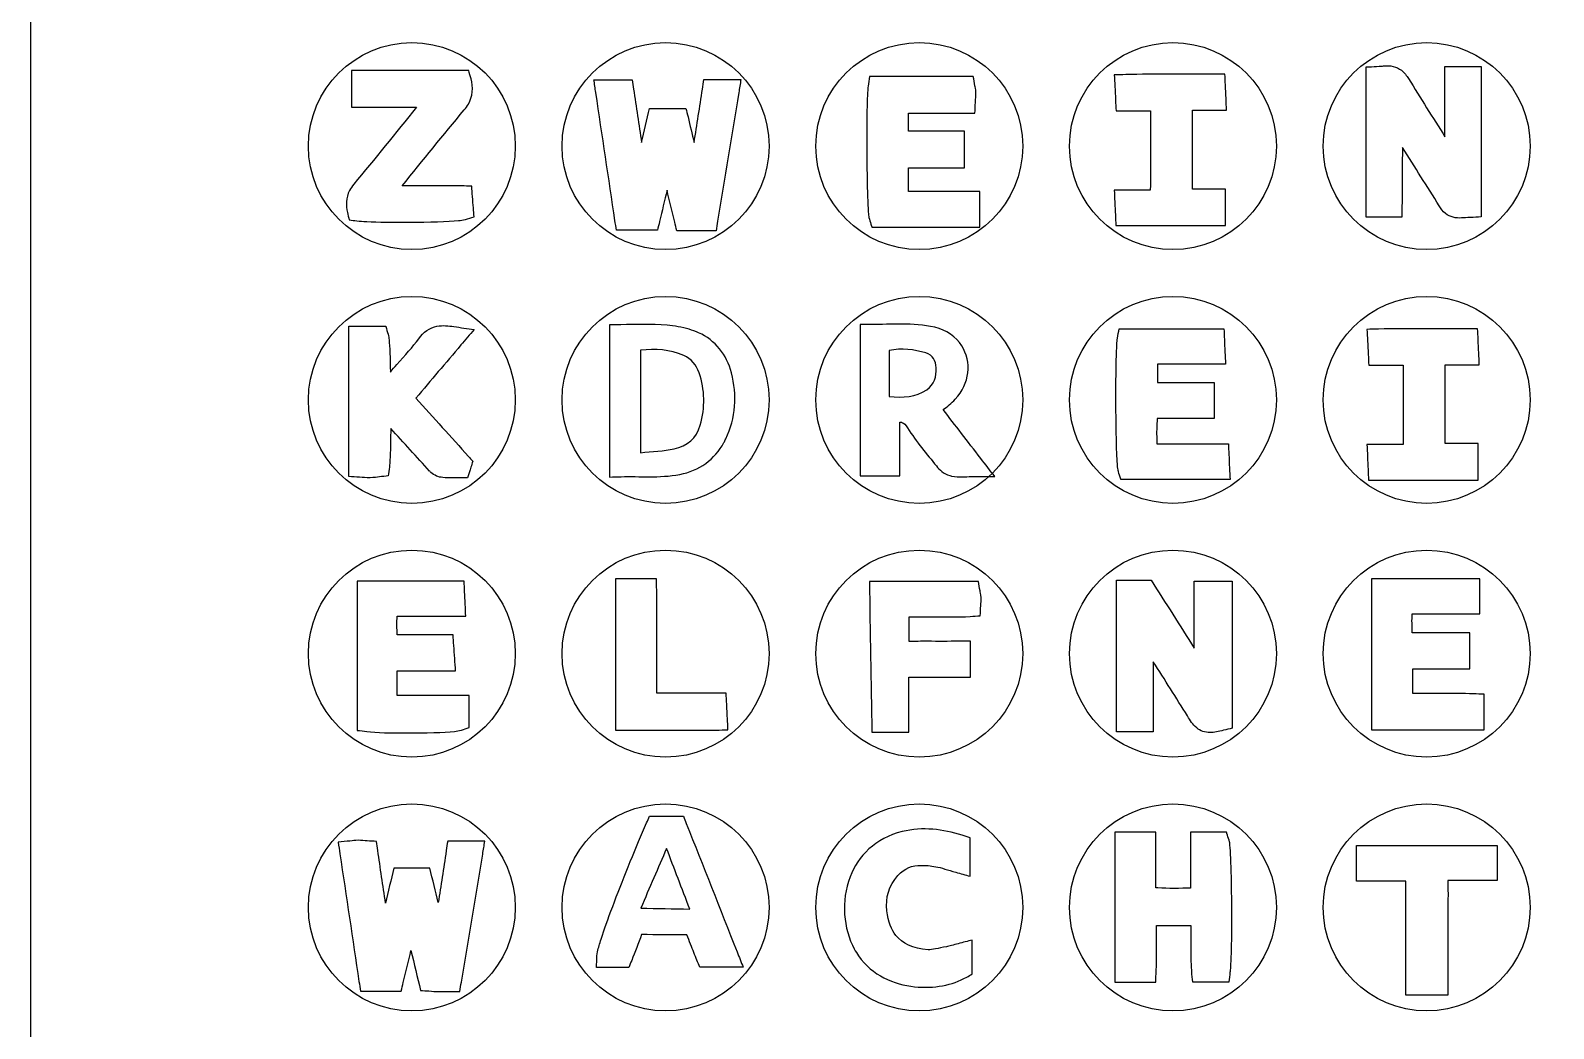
# Model space of a CAD drawing. Header units: centimetres. Extents: x 0 to 21.6, y 0 to 22.4.
# Drawn here: x 0 to 9.97, y 5.02 to 11.55 of the extents above; entities that cross this region are included whole.
import ezdxf

# ---------------------------------------------------------------- set-up
doc = ezdxf.new("R2010")
doc.units = ezdxf.units.CM
doc.header["$MEASUREMENT"] = 0

# ---------------------------------------------------------------- blocks, each defined once
blk = doc.blocks.new('*U11')
blk.add_circle((0.1214, 0.1917), 0.6769)
blk = doc.blocks.new('*U12')
at = {"color": 0, "linetype": 'ByBlock', "lineweight": -2, "transparency": 16777216}
for p in [(0, 8.3), (1.66, 8.3), (3.32, 8.3), (4.98, 8.3), (6.64, 8.3), (0, 6.64), (1.66, 6.64), (3.32, 6.64), (4.98, 6.64), (6.64, 6.64), (0, 4.98), (1.66, 4.98), (3.32, 4.98), (4.98, 4.98), (6.64, 4.98), (0, 3.32), (1.66, 3.32), (3.32, 3.32), (4.98, 3.32), (6.64, 3.32)]:
    blk.add_blockref('*U11', p, dxfattribs=at)

msp = doc.modelspace()

# ---------------------------------------------------------------- linework, layer by layer
msp.add_lwpolyline([(0, 0), (21.59, 0), (21.59, 21.59), (0, 21.59)], close=True)
for points, knots in [([(2.83815, 11.03211), (2.83815, 11.03211), (2.83815, 11.03211), (2.83815, 11.03211), (2.70157, 10.86826), (2.56721, 10.702), (2.43205, 10.5358), (2.56161, 10.53524), (2.68892, 10.53705), (2.82001, 10.53482), (2.84237, 10.53444), (2.86472, 10.53406), (2.88708, 10.53368), (2.88876, 10.51138), (2.89044, 10.48909), (2.89211, 10.46679), (2.89426, 10.43824), (2.89605, 10.41465), (2.89779, 10.39179), (2.89929, 10.37206), (2.90079, 10.35233), (2.90229, 10.33259), (2.88332, 10.32696), (2.86435, 10.32133), (2.84538, 10.3157), (2.82738, 10.31035), (2.81673, 10.30988), (2.80014, 10.30827), (2.73311, 10.30176), (2.60813, 10.29846), (2.47999, 10.29761), (2.37587, 10.29692), (2.27177, 10.29804), (2.20015, 10.3015), (2.17466, 10.30274), (2.15354, 10.30419), (2.13591, 10.30637), (2.11909, 10.30846), (2.10227, 10.31055), (2.08545, 10.31263), (2.08146, 10.3291), (2.07747, 10.34558), (2.07348, 10.36205), (2.06303, 10.40515), (2.06319, 10.45795), (2.08707, 10.50433), (2.09459, 10.51893), (2.10395, 10.53268), (2.11477, 10.54569), (2.25322, 10.71207), (2.38934, 10.88097), (2.52615, 11.04989), (2.38392, 11.04989), (2.24168, 11.04989), (2.09945, 11.04989), (2.09945, 11.12967), (2.09945, 11.20946), (2.09945, 11.28924), (2.35541, 11.28924), (2.61137, 11.28924), (2.86733, 11.28924), (2.87248, 11.27158), (2.87762, 11.25392), (2.88277, 11.23626), (2.89891, 11.18087), (2.89303, 11.1193), (2.86516, 11.0706), (2.85735, 11.05695), (2.84824, 11.04421), (2.83815, 11.03211)], [0, 0, 0, 0, 0.0000084, 0.0000084, 0.0000084, 0.9113794, 0.9113794, 0.9113794, 1.636606, 1.636606, 1.636606, 1.7617242, 1.7617242, 1.7617242, 2.5419197, 2.5419197, 2.5419197, 3.5419197, 3.5419197, 3.5419197, 4.4051936, 4.4051936, 4.4051936, 4.7532827, 4.7532827, 4.7532827, 4.858669, 4.858669, 4.858669, 5.2843301, 5.2843301, 5.2843301, 5.6301966, 5.6301966, 5.6301966, 5.7532827, 5.7532827, 5.7532827, 5.8999667, 5.8999667, 5.8999667, 6.2795381, 6.2795381, 6.2795381, 7.0400859, 7.0400859, 7.0400859, 7.2795381, 7.2795381, 7.2795381, 8.1410444, 8.1410444, 8.1410444, 9.1410444, 9.1410444, 9.1410444, 10.1410444, 10.1410444, 10.1410444, 11.1410444, 11.1410444, 11.1410444, 11.4784476, 11.4784476, 11.4784476, 12.2595957, 12.2595957, 12.2595957, 12.4784339, 12.4784339, 12.4784339, 12.4784339]), ([(7.60353, 10.51462), (7.67506, 10.51462), (7.74659, 10.51462), (7.81812, 10.51462), (7.81812, 10.4348), (7.81812, 10.35497), (7.81812, 10.27515), (7.57928, 10.27515), (7.34044, 10.27515), (7.10161, 10.27515), (7.10053, 10.29853), (7.09944, 10.32192), (7.09836, 10.3453), (7.09707, 10.37302), (7.096, 10.39702), (7.09447, 10.43036), (7.0933, 10.456), (7.09212, 10.48164), (7.09095, 10.50729), (7.16967, 10.50729), (7.2484, 10.50729), (7.32712, 10.50729), (7.3295, 10.68109), (7.32765, 10.85139), (7.3279, 11.02705), (7.25289, 11.02705), (7.17789, 11.02705), (7.10289, 11.02705), (7.10173, 11.05036), (7.10058, 11.07367), (7.09942, 11.09697), (7.09781, 11.12946), (7.09661, 11.15306), (7.09498, 11.18599), (7.09373, 11.21111), (7.09249, 11.23622), (7.09124, 11.26134), (7.11638, 11.26195), (7.14152, 11.26257), (7.16665, 11.26318), (7.36244, 11.26796), (7.55192, 11.26478), (7.74475, 11.26545), (7.76826, 11.26554), (7.79177, 11.26562), (7.81527, 11.2657), (7.81635, 11.24222), (7.81742, 11.21874), (7.8185, 11.19525), (7.81992, 11.16411), (7.82101, 11.14036), (7.82256, 11.10691), (7.82375, 11.08126), (7.82494, 11.0556), (7.82613, 11.02995), (7.75193, 11.02995), (7.67773, 11.02995), (7.60353, 11.02995), (7.60353, 10.85817), (7.60353, 10.6864), (7.60353, 10.51462)], [0, 0, 0, 0, 1, 1, 1, 2, 2, 2, 3, 3, 3, 3.8457401, 3.8457401, 3.8457401, 4.8457401, 4.8457401, 4.8457401, 5.6140646, 5.6140646, 5.6140646, 6.6140646, 6.6140646, 6.6140646, 7.3969065, 7.3969065, 7.3969065, 8.3969065, 8.3969065, 8.3969065, 9.1134449, 9.1134449, 9.1134449, 10.1134449, 10.1134449, 10.1134449, 10.8768508, 10.8768508, 10.8768508, 11.0065509, 11.0065509, 11.0065509, 12.0065509, 12.0065509, 12.0065509, 12.1278459, 12.1278459, 12.1278459, 12.8813829, 12.8813829, 12.8813829, 13.8813829, 13.8813829, 13.8813829, 14.6482108, 14.6482108, 14.6482108, 15.6482108, 15.6482108, 15.6482108, 16.6482108, 16.6482108, 16.6482108, 16.6482108]), ([(9.21758, 10.40413), (9.13857, 10.53199), (9.05771, 10.65907), (8.97658, 10.78632), (8.97507, 10.66038), (8.9766, 10.53254), (8.9736, 10.40168), (8.97305, 10.37773), (8.9725, 10.35377), (8.97196, 10.32981), (8.89422, 10.32981), (8.81649, 10.32981), (8.73876, 10.32981), (8.73876, 10.65756), (8.73876, 10.9853), (8.73876, 11.31305), (8.76184, 11.3144), (8.78492, 11.31576), (8.808, 11.31712), (8.83078, 11.31845), (8.84581, 11.31847), (8.85359, 11.31968)], [0, 0, 0, 0, 0.7352057, 0.7352057, 0.7352057, 1.3665657, 1.3665657, 1.3665657, 1.4836708, 1.4836708, 1.4836708, 2.4836708, 2.4836708, 2.4836708, 3.4836708, 3.4836708, 3.4836708, 4.676989, 4.676989, 4.676989, 5.676989, 5.676989, 5.676989, 5.676989]), ([(8.85359, 11.31968), (8.89418, 11.32598), (8.93983, 11.3149), (8.97005, 11.29125), (8.9908, 11.27501), (9.00484, 11.25598), (9.01643, 11.23718)], [0.00015252, 0.00015252, 0.00015252, 0.00015252, 0.59280599, 0.59280599, 0.59280599, 0.99981039, 0.99981039, 0.99981039, 0.99981039]), ([(9.01643, 11.23718), (9.09494, 11.10985), (9.17491, 10.98313), (9.25509, 10.85625), (9.25496, 10.88177), (9.2545, 10.90806), (9.2545, 10.93509), (9.2545, 10.9871), (9.2545, 11.0391), (9.2545, 11.09111), (9.2545, 11.166), (9.2545, 11.24089), (9.2545, 11.31578), (9.33341, 11.31578), (9.41231, 11.31578), (9.49122, 11.31578), (9.49122, 11.29126), (9.49122, 11.26674), (9.49123, 11.24222), (9.49125, 10.96152), (9.49125, 10.68328), (9.49125, 10.40188), (9.49125, 10.37858), (9.49125, 10.35529), (9.49125, 10.33199), (9.46798, 10.3308), (9.44471, 10.32961), (9.42145, 10.32842), (9.39646, 10.32714), (9.37809, 10.32695), (9.36407, 10.32543)], [0, 0, 0, 0, 0.7586879, 0.7586879, 0.7586879, 1.2867983, 1.2867983, 1.2867983, 2.2867983, 2.2867983, 2.2867983, 3.2867983, 3.2867983, 3.2867983, 4.2867983, 4.2867983, 4.2867983, 4.374147, 4.374147, 4.374147, 5.374147, 5.374147, 5.374147, 5.4569389, 5.4569389, 5.4569389, 6.4676261, 6.4676261, 6.4676261, 7.466965, 7.466965, 7.466965, 7.466965]), ([(4.64853, 11.23073), (4.56795, 11.23073), (4.48737, 11.23073), (4.40678, 11.23073), (4.40354, 11.21), (4.40029, 11.18927), (4.39705, 11.16855), (4.37866, 11.05112), (4.36039, 10.93444), (4.34217, 10.81813), (4.32884, 10.87432), (4.31557, 10.93029), (4.30237, 10.98596), (4.29789, 11.00482), (4.29342, 11.02369), (4.28895, 11.04255), (4.20959, 11.04255), (4.13023, 11.04255), (4.05087, 11.04255), (4.03339, 10.96778), (4.01591, 10.89301), (3.99843, 10.81824), (3.98093, 10.93521), (3.96349, 11.0517), (3.9462, 11.16725), (3.94307, 11.18814), (3.93994, 11.20903), (3.93682, 11.22992), (3.85335, 11.22992), (3.76989, 11.22992), (3.68643, 11.22992), (3.69064, 11.20177), (3.69485, 11.17363), (3.69906, 11.14548), (3.74143, 10.86224), (3.78294, 10.58485), (3.82434, 10.30816), (3.82746, 10.28727), (3.83059, 10.26638), (3.83371, 10.24548), (3.92327, 10.24548), (4.01284, 10.24548), (4.1024, 10.24548), (4.10689, 10.26431), (4.11139, 10.28314), (4.11588, 10.30197), (4.13242, 10.37128), (4.14876, 10.43971), (4.16497, 10.50763), (4.18184, 10.43787), (4.1987, 10.36812), (4.21556, 10.29839), (4.2201, 10.27962), (4.22464, 10.26086), (4.22918, 10.24209), (4.24848, 10.2421), (4.26779, 10.24211), (4.28709, 10.24212), (4.33477, 10.24214), (4.37402, 10.24214), (4.42354, 10.24214), (4.44435, 10.24214), (4.46517, 10.24214), (4.48599, 10.24214), (4.48937, 10.26268), (4.49274, 10.28322), (4.49612, 10.30376), (4.54252, 10.58588), (4.58804, 10.86278), (4.63448, 11.14523), (4.63916, 11.17373), (4.64385, 11.20223), (4.64853, 11.23073)], [0, 0, 0, 0, 1, 1, 1, 1.0904655, 1.0904655, 1.0904655, 1.6030098, 1.6030098, 1.6030098, 1.9437021, 1.9437021, 1.9437021, 2.0591404, 2.0591404, 2.0591404, 3.0591404, 3.0591404, 3.0591404, 4.0591404, 4.0591404, 4.0591404, 4.5645931, 4.5645931, 4.5645931, 4.6559756, 4.6559756, 4.6559756, 5.6559756, 5.6559756, 5.6559756, 5.7553527, 5.7553527, 5.7553527, 6.7553527, 6.7553527, 6.7553527, 6.8308617, 6.8308617, 6.8308617, 7.8308617, 7.8308617, 7.8308617, 7.9471458, 7.9471458, 7.9471458, 8.3752485, 8.3752485, 8.3752485, 8.8120772, 8.8120772, 8.8120772, 8.9296264, 8.9296264, 8.9296264, 9.3344095, 9.3344095, 9.3344095, 10.3344095, 10.3344095, 10.3344095, 10.7548433, 10.7548433, 10.7548433, 10.8276537, 10.8276537, 10.8276537, 11.8276537, 11.8276537, 11.8276537, 11.9285482, 11.9285482, 11.9285482, 11.9285482]), ([(6.18571, 11.14639), (6.18571, 11.14637), (6.18571, 11.14635), (6.18571, 11.14633), (6.18584, 11.1244), (6.18408, 11.10652), (6.18278, 11.08136), (6.18158, 11.0581), (6.18038, 11.03484), (6.17918, 11.01159), (6.03415, 11.01159), (5.88912, 11.01159), (5.74409, 11.01159), (5.74409, 10.97179), (5.74409, 10.932), (5.74409, 10.89221), (5.86641, 10.89221), (5.98873, 10.89221), (6.11104, 10.89221), (6.11104, 10.81274), (6.11104, 10.73326), (6.11104, 10.65379), (5.98888, 10.65379), (5.86671, 10.65379), (5.74455, 10.65379), (5.74455, 10.60188), (5.74455, 10.54996), (5.74455, 10.49805), (5.87519, 10.49804), (6.00566, 10.49804), (6.13856, 10.49804), (6.16308, 10.49804), (6.1876, 10.49804), (6.21212, 10.49804), (6.21212, 10.42063), (6.21212, 10.34323), (6.21212, 10.26582), (5.97643, 10.26582), (5.74075, 10.26582), (5.50506, 10.26582), (5.50436, 10.26811), (5.50366, 10.27041), (5.50296, 10.27271), (5.49835, 10.28776), (5.49375, 10.30282), (5.48915, 10.31787), (5.48442, 10.33333), (5.48451, 10.33961), (5.4834, 10.35021), (5.47894, 10.39261), (5.47635, 10.46768), (5.47437, 10.56144), (5.47194, 10.67657), (5.47102, 10.81613), (5.47202, 10.93547), (5.47274, 11.022), (5.4744, 11.09732), (5.47745, 11.14718), (5.47839, 11.16254), (5.47941, 11.17538), (5.4809, 11.18689), (5.48366, 11.20827), (5.48641, 11.22966), (5.48917, 11.25104), (5.71575, 11.25104), (5.94232, 11.25104), (6.1689, 11.25104), (6.17241, 11.2307), (6.17593, 11.21035), (6.17945, 11.19001), (6.18084, 11.18196), (6.18554, 11.17064), (6.18571, 11.14639)], [0, 0, 0, 0, 0.0012245, 0.0012245, 0.0012245, 1.0012245, 1.0012245, 1.0012245, 1.8811317, 1.8811317, 1.8811317, 2.8811317, 2.8811317, 2.8811317, 3.8811317, 3.8811317, 3.8811317, 4.8811317, 4.8811317, 4.8811317, 5.8811317, 5.8811317, 5.8811317, 6.8811317, 6.8811317, 6.8811317, 7.8811317, 7.8811317, 7.8811317, 8.723186, 8.723186, 8.723186, 8.8785538, 8.8785538, 8.8785538, 9.8785538, 9.8785538, 9.8785538, 10.8785538, 10.8785538, 10.8785538, 10.9255464, 10.9255464, 10.9255464, 11.2335887, 11.2335887, 11.2335887, 11.3021882, 11.3021882, 11.3021882, 11.5767442, 11.5767442, 11.5767442, 11.9138454, 11.9138454, 11.9138454, 12.1582525, 12.1582525, 12.1582525, 12.2335887, 12.2335887, 12.2335887, 12.4213151, 12.4213151, 12.4213151, 13.4213151, 13.4213151, 13.4213151, 15.0116978, 15.0116978, 15.0116978, 16.0113864, 16.0113864, 16.0113864, 16.0113864]), ([(9.36407, 10.32543), (9.32799, 10.32149), (9.28626, 10.33267), (9.25922, 10.35462), (9.24023, 10.37004), (9.22792, 10.38739), (9.21758, 10.40413)], [0, 0, 0, 0, 0.58742432, 0.58742432, 0.58742432, 0.99994271, 0.99994271, 0.99994271, 0.99994271]), ([(2.22199, 8.62607), (2.19573, 8.62551), (2.17498, 8.62821), (2.15346, 8.62946), (2.13036, 8.63079), (2.10726, 8.63213), (2.08415, 8.63347), (2.08415, 8.65661), (2.08415, 8.67975), (2.08415, 8.70289), (2.08413, 8.98341), (2.08413, 9.26107), (2.08413, 9.54306), (2.08413, 9.56758), (2.08413, 9.5921), (2.08413, 9.61662), (2.10865, 9.61662), (2.13317, 9.61662), (2.15769, 9.61662), (2.19718, 9.61662), (2.23332, 9.61662), (2.26949, 9.6166), (2.28771, 9.61659), (2.30594, 9.61658), (2.32416, 9.61657), (2.32439, 9.61582), (2.32461, 9.61507), (2.32484, 9.61432), (2.32986, 9.59762), (2.33488, 9.58091), (2.3399, 9.56421), (2.34487, 9.54766), (2.3448, 9.54042), (2.34603, 9.528), (2.35034, 9.48452), (2.35308, 9.40907), (2.35497, 9.31745), (2.36865, 9.33375), (2.38234, 9.34998), (2.39611, 9.36618), (2.39611, 9.36619), (2.39611, 9.36619), (2.39611, 9.36619), (2.44893, 9.42836), (2.50277, 9.48083), (2.54025, 9.53539)], [0, 0, 0, 0, 0.9995921, 0.9995921, 0.9995921, 1.9641851, 1.9641851, 1.9641851, 2.0466834, 2.0466834, 2.0466834, 3.0466834, 3.0466834, 3.0466834, 3.1336351, 3.1336351, 3.1336351, 3.7545362, 3.7545362, 3.7545362, 4.7545362, 4.7545362, 4.7545362, 5.2587854, 5.2587854, 5.2587854, 5.2734028, 5.2734028, 5.2734028, 5.5989561, 5.5989561, 5.5989561, 5.6761248, 5.6761248, 5.6761248, 5.9464444, 5.9464444, 5.9464444, 6.2063622, 6.2063622, 6.2063622, 6.2063818, 6.2063818, 6.2063818, 7.2063078, 7.2063078, 7.2063078, 7.2063078]), ([(2.54025, 9.53539), (2.54026, 9.53541), (2.54027, 9.53542), (2.54028, 9.53543), (2.56964, 9.57814), (2.61471, 9.60802), (2.65928, 9.61673), (2.6992, 9.62453), (2.73511, 9.62007), (2.77098, 9.61484), (2.81473, 9.60847), (2.85847, 9.60209), (2.90221, 9.59571), (2.87364, 9.56198), (2.84507, 9.52825), (2.8165, 9.49451), (2.71609, 9.37594), (2.62079, 9.26345), (2.52221, 9.14705), (2.63779, 9.0188), (2.75198, 8.8921), (2.86616, 8.76541), (2.87551, 8.75503), (2.88487, 8.74466), (2.89422, 8.73428), (2.89006, 8.72094), (2.8859, 8.70761), (2.88174, 8.69427), (2.87998, 8.68862), (2.87825, 8.68315), (2.87659, 8.67787), (2.8712, 8.6607), (2.8658, 8.64353), (2.86041, 8.62636), (2.84241, 8.62636), (2.82441, 8.62636), (2.80641, 8.62636), (2.7749, 8.62636), (2.73888, 8.62436), (2.69883, 8.62742), (2.69878, 8.62742), (2.69874, 8.62743), (2.69869, 8.62743)], [0, 0, 0, 0, 0.0002277, 0.0002277, 0.0002277, 0.5277399, 0.5277399, 0.5277399, 1.0002277, 1.0002277, 1.0002277, 1.6173724, 1.6173724, 1.6173724, 1.8670136, 1.8670136, 1.8670136, 2.7444296, 2.7444296, 2.7444296, 3.6341931, 3.6341931, 3.6341931, 3.7070773, 3.7070773, 3.7070773, 6.1610664, 6.1610664, 6.1610664, 7.1610664, 7.1610664, 7.1610664, 10.3446789, 10.3446789, 10.3446789, 10.8737943, 10.8737943, 10.8737943, 11.8737943, 11.8737943, 11.8737943, 11.8751228, 11.8751228, 11.8751228, 11.8751228]), ([(4.16485, 9.62369), (4.16484, 9.62369), (4.16483, 9.6237), (4.16482, 9.6237), (4.06062, 9.63245), (3.96031, 9.62778), (3.86204, 9.62701), (3.83771, 9.62682), (3.81338, 9.62663), (3.78906, 9.62644), (3.78906, 9.60211), (3.78905, 9.57778), (3.78905, 9.55346), (3.78903, 9.2672), (3.78903, 8.9909), (3.78903, 8.70626), (3.78903, 8.68098), (3.78903, 8.65569), (3.78903, 8.63041), (3.8143, 8.63118), (3.83957, 8.63196), (3.86484, 8.63273), (3.98545, 8.63642), (4.11203, 8.62246), (4.24839, 8.64778), (4.37602, 8.67148), (4.47703, 8.74674), (4.53684, 8.85556), (4.54115, 8.86339), (4.54526, 8.87138), (4.54919, 8.87953)], [0, 0, 0, 0, 0.0000909, 0.0000909, 0.0000909, 1.0000909, 1.0000909, 1.0000909, 1.2432543, 1.2432543, 1.2432543, 1.3282374, 1.3282374, 1.3282374, 2.3282374, 2.3282374, 2.3282374, 2.4170564, 2.4170564, 2.4170564, 2.6160183, 2.6160183, 2.6160183, 3.6160119, 3.6160119, 3.6160119, 4.5488684, 4.5488684, 4.5488684, 4.6159844, 4.6159844, 4.6159844, 4.6159844]), ([(4.58645, 9.31198), (4.55582, 9.43172), (4.47974, 9.52584), (4.37183, 9.57442), (4.352, 9.58335), (4.33121, 9.59087), (4.30956, 9.59706)], [0.00000811, 0.00000811, 0.00000811, 0.00000811, 0.84473107, 0.84473107, 0.84473107, 1, 1, 1, 1]), ([(5.91711, 9.61009), (5.77074, 9.64375), (5.63136, 9.62746), (5.50193, 9.62806), (5.4773, 9.62817), (5.45267, 9.62828), (5.42803, 9.6284), (5.42803, 9.29825), (5.42803, 8.9681), (5.42803, 8.63796), (5.51485, 8.63796), (5.60167, 8.63796), (5.68848, 8.63796), (5.68848, 8.75552), (5.68848, 8.87308), (5.68848, 8.99063), (5.69597, 8.98976), (5.70087, 8.98826), (5.70555, 8.9861), (5.71501, 8.98173), (5.72523, 8.97395), (5.73914, 8.95174)], [0, 0, 0, 0, 1, 1, 1, 1.1825405, 1.1825405, 1.1825405, 2.1825405, 2.1825405, 2.1825405, 3.1825405, 3.1825405, 3.1825405, 4.1825405, 4.1825405, 4.1825405, 4.3938557, 4.3938557, 4.3938557, 4.8211688, 4.8211688, 4.8211688, 4.8211688]), ([(6.0508, 9.13903), (6.14693, 9.24093), (6.15975, 9.38532), (6.09343, 9.48907), (6.05596, 9.5477), (5.99373, 9.59247), (5.91711, 9.61009)], [0, 0, 0, 0, 0.6389328, 0.6389328, 0.6389328, 1, 1, 1, 1]), ([(7.81895, 9.37003), (7.81779, 9.39566), (7.81663, 9.42129), (7.81547, 9.44692), (7.814, 9.47935), (7.81287, 9.50464), (7.81171, 9.52992), (7.81063, 9.55331), (7.80956, 9.57671), (7.80849, 9.60011), (7.57985, 9.60011), (7.35122, 9.60011), (7.12259, 9.60011), (7.11926, 9.5795), (7.11593, 9.55889), (7.1126, 9.53827), (7.10864, 9.51376), (7.10738, 9.48444), (7.10586, 9.44231), (7.10193, 9.33291), (7.10123, 9.15569), (7.10305, 8.99891), (7.10396, 8.92052), (7.1055, 8.84747), (7.10764, 8.79056), (7.10875, 8.76117), (7.11001, 8.73617), (7.11151, 8.71626), (7.11261, 8.70162), (7.11355, 8.69063), (7.11581, 8.67844), (7.11642, 8.67512), (7.11711, 8.67167), (7.1185, 8.66692), (7.12338, 8.65025), (7.12826, 8.63358), (7.13313, 8.61691), (7.13342, 8.61595), (7.1337, 8.61498), (7.13398, 8.61401), (7.37222, 8.61401), (7.61046, 8.61401), (7.8487, 8.61401), (7.84749, 8.63969), (7.84628, 8.66536), (7.84508, 8.69103), (7.84367, 8.72093), (7.84247, 8.74621), (7.84094, 8.77853), (7.83984, 8.80189), (7.83873, 8.82525), (7.83763, 8.84861), (7.68199, 8.84861), (7.52636, 8.84861), (7.37072, 8.84861), (7.36816, 8.88942), (7.36789, 8.934), (7.3698, 8.97293), (7.37052, 8.98759), (7.37152, 9.00123), (7.37282, 9.01393), (7.49691, 9.01393), (7.62099, 9.01393), (7.74508, 9.01393), (7.74508, 9.09248), (7.74508, 9.17103), (7.74508, 9.24958), (7.62131, 9.24958), (7.49754, 9.24958), (7.37377, 9.24958), (7.37376, 9.28945), (7.37376, 9.329), (7.37376, 9.37003), (7.52216, 9.37003), (7.67055, 9.37003), (7.81895, 9.37003)], [0, 0, 0, 0, 0.7898989, 0.7898989, 0.7898989, 1.7898989, 1.7898989, 1.7898989, 2.7171946, 2.7171946, 2.7171946, 3.7171946, 3.7171946, 3.7171946, 3.9384804, 3.9384804, 3.9384804, 4.0999265, 4.0999265, 4.0999265, 4.5192035, 4.5192035, 4.5192035, 4.7288419, 4.7288419, 4.7288419, 4.8371428, 4.8371428, 4.8371428, 4.9167825, 4.9167825, 4.9167825, 4.9384804, 4.9384804, 4.9384804, 5.2608676, 5.2608676, 5.2608676, 5.2795518, 5.2795518, 5.2795518, 6.2795518, 6.2795518, 6.2795518, 7.1386734, 7.1386734, 7.1386734, 8.1386734, 8.1386734, 8.1386734, 8.8614979, 8.8614979, 8.8614979, 9.8614979, 9.8614979, 9.8614979, 10.2363453, 10.2363453, 10.2363453, 10.3775306, 10.3775306, 10.3775306, 11.3775306, 11.3775306, 11.3775306, 12.3775306, 12.3775306, 12.3775306, 13.3775306, 13.3775306, 13.3775306, 13.8339037, 13.8339037, 13.8339037, 14.8339037, 14.8339037, 14.8339037, 14.8339037]), ([(9.25712, 8.84995), (9.32865, 8.84995), (9.40018, 8.84995), (9.47171, 8.84995), (9.47171, 8.77013), (9.47171, 8.69031), (9.47171, 8.61048), (9.23287, 8.61048), (8.99404, 8.61048), (8.7552, 8.61048), (8.75412, 8.63386), (8.75303, 8.65725), (8.75195, 8.68063), (8.75067, 8.70835), (8.74959, 8.73235), (8.74806, 8.76569), (8.74689, 8.79133), (8.74571, 8.81698), (8.74454, 8.84262), (8.82326, 8.84262), (8.90199, 8.84262), (8.98071, 8.84262), (8.98309, 9.01643), (8.98124, 9.18672), (8.98149, 9.36239), (8.90649, 9.36239), (8.83148, 9.36239), (8.75648, 9.36239), (8.75532, 9.38569), (8.75417, 9.409), (8.75301, 9.43231), (8.7514, 9.46479), (8.75021, 9.48839), (8.74857, 9.52132), (8.74732, 9.54644), (8.74608, 9.57155), (8.74483, 9.59667), (8.76997, 9.59728), (8.79511, 9.5979), (8.82025, 9.59851), (9.01603, 9.60329), (9.20551, 9.60011), (9.39834, 9.60079), (9.42185, 9.60087), (9.44536, 9.60095), (9.46887, 9.60103), (9.46994, 9.57755), (9.47101, 9.55407), (9.47209, 9.53059), (9.47351, 9.49944), (9.47461, 9.47569), (9.47616, 9.44224), (9.47735, 9.41659), (9.47853, 9.39093), (9.47972, 9.36528), (9.40552, 9.36528), (9.33132, 9.36528), (9.25712, 9.36528), (9.25712, 9.1935), (9.25712, 9.02173), (9.25712, 8.84995)], [0, 0, 0, 0, 1, 1, 1, 2, 2, 2, 3, 3, 3, 3.8457401, 3.8457401, 3.8457401, 4.8457401, 4.8457401, 4.8457401, 5.6140646, 5.6140646, 5.6140646, 6.6140646, 6.6140646, 6.6140646, 7.3969065, 7.3969065, 7.3969065, 8.3969065, 8.3969065, 8.3969065, 9.1134449, 9.1134449, 9.1134449, 10.1134449, 10.1134449, 10.1134449, 10.8768508, 10.8768508, 10.8768508, 11.0065509, 11.0065509, 11.0065509, 12.0065509, 12.0065509, 12.0065509, 12.1278459, 12.1278459, 12.1278459, 12.8813829, 12.8813829, 12.8813829, 13.8813829, 13.8813829, 13.8813829, 14.6482108, 14.6482108, 14.6482108, 15.6482108, 15.6482108, 15.6482108, 16.6482108, 16.6482108, 16.6482108, 16.6482108]), ([(3.99068, 9.45963), (4.0901, 9.47288), (4.18443, 9.46476), (4.27435, 9.42644), (4.32401, 9.40528), (4.35713, 9.36364), (4.37455, 9.31297), (4.4133, 9.2002), (4.41489, 9.0858), (4.38274, 8.97096), (4.35819, 8.88332), (4.29667, 8.83254), (4.21148, 8.81504), (4.14223, 8.80078), (4.07061, 8.79818), (3.99068, 8.78937), (3.99068, 9.02165), (3.99068, 9.23824), (3.99068, 9.45963)], [0, 0, 0, 0, 1, 1, 1, 2, 2, 2, 3, 3, 3, 4, 4, 4, 5, 5, 5, 6, 6, 6, 6]), ([(5.61792, 9.45845), (5.7012, 9.47498), (5.78082, 9.4656), (5.85863, 9.44224), (5.90391, 9.42867), (5.92391, 9.39149), (5.92608, 9.34543), (5.92879, 9.28818), (5.91492, 9.23662), (5.86545, 9.20213), (5.79204, 9.15095), (5.70934, 9.14816), (5.61792, 9.15855), (5.61792, 9.26231), (5.61792, 9.35816), (5.61792, 9.45845)], [0, 0, 0, 0, 1, 1, 1, 2, 2, 2, 3, 3, 3, 4, 4, 4, 5, 5, 5, 5]), ([(4.54919, 8.87953), (4.61626, 9.01847), (4.62346, 9.16725), (4.58645, 9.31198), (4.58645, 9.31198), (4.58645, 9.31198), (4.58645, 9.31198)], [0, 0, 0, 0, 1, 1, 1, 1.0000195, 1.0000195, 1.0000195, 1.0000195]), ([(6.02722, 8.63719), (6.02722, 8.63719), (6.02723, 8.63719), (6.02723, 8.63719), (6.07669, 8.62703), (6.11374, 8.63395), (6.15976, 8.63395), (6.20965, 8.63395), (6.25953, 8.63395), (6.30942, 8.63395), (6.27895, 8.67345), (6.24848, 8.71294), (6.21801, 8.75244), (6.13058, 8.86577), (6.05036, 8.96979), (5.97161, 9.07193), (5.99765, 9.09092), (6.02515, 9.11183), (6.0508, 9.13903)], [0, 0, 0, 0, 0.0001711, 0.0001711, 0.0001711, 1.0001711, 1.0001711, 1.0001711, 1.983037, 1.983037, 1.983037, 2.2746586, 2.2746586, 2.2746586, 3.1114298, 3.1114298, 3.1114298, 3.6669078, 3.6669078, 3.6669078, 3.6669078]), ([(2.61198, 8.66933), (2.61197, 8.66934), (2.61196, 8.66936), (2.61195, 8.66937), (2.52702, 8.76173), (2.44264, 8.85445), (2.35721, 8.94847), (2.35704, 8.92972), (2.35683, 8.91146), (2.35657, 8.89385), (2.35538, 8.81322), (2.35339, 8.74772), (2.34948, 8.70675), (2.34913, 8.70308), (2.34876, 8.69958), (2.34835, 8.69619), (2.34601, 8.67677), (2.34367, 8.65734), (2.34134, 8.63792), (2.32187, 8.63588), (2.30241, 8.63385), (2.28295, 8.63182), (2.26888, 8.63035), (2.24798, 8.62661), (2.22199, 8.62607)], [0, 0, 0, 0, 0.0000933, 0.0000933, 0.0000933, 0.6852484, 0.6852484, 0.6852484, 0.7383603, 0.7383603, 0.7383603, 0.9814965, 0.9814965, 0.9814965, 1.0032321, 1.0032321, 1.0032321, 1.1616737, 1.1616737, 1.1616737, 2.2787593, 2.2787593, 2.2787593, 3.2787593, 3.2787593, 3.2787593, 3.2787593]), ([(5.92773, 8.70299), (5.94813, 8.67747), (5.97324, 8.65301), (6.01563, 8.64015), (6.01931, 8.63903), (6.02314, 8.63804), (6.02713, 8.63721), (6.02716, 8.6372), (6.02719, 8.6372), (6.02722, 8.63719)], [0, 0, 0, 0, 0.9201018, 0.9201018, 0.9201018, 1, 1, 1, 1.001378, 1.001378, 1.001378, 1.001378]), ([(2.69869, 8.62743), (2.6665, 8.62994), (2.64377, 8.64037), (2.62058, 8.66091), (2.61769, 8.66347), (2.61482, 8.66625), (2.61198, 8.66933)], [0.00050505, 0.00050505, 0.00050505, 0.00050505, 0.88890436, 0.88890436, 0.88890436, 0.99977467, 0.99977467, 0.99977467, 0.99977467]), ([(2.39857, 7.28454), (2.39831, 7.25743), (2.3983, 7.23015), (2.39835, 7.20095), (2.53229, 7.20097), (2.66352, 7.20097), (2.79719, 7.20097), (2.82171, 7.20097), (2.84623, 7.20097), (2.87075, 7.20097), (2.87075, 7.13121), (2.87075, 7.06145), (2.87075, 6.99169), (2.85377, 6.9862), (2.8368, 6.98072), (2.81982, 6.97523), (2.80132, 6.96924), (2.79043, 6.96869), (2.77392, 6.96692), (2.70659, 6.95972), (2.58365, 6.95643), (2.46292, 6.95638), (2.3587, 6.95634), (2.26096, 6.95849), (2.20193, 6.96562), (2.18035, 6.96822), (2.15877, 6.97083), (2.13719, 6.97344), (2.13719, 7.29894), (2.13719, 7.62444), (2.13719, 7.94994), (2.37062, 7.94994), (2.60405, 7.94994), (2.83747, 7.94994), (2.83856, 7.92655), (2.83964, 7.90317), (2.84073, 7.87979), (2.84199, 7.85258), (2.84306, 7.82904), (2.84453, 7.79771), (2.84573, 7.77205), (2.84693, 7.74638), (2.84813, 7.72071), (2.69838, 7.72071), (2.54863, 7.72071), (2.39888, 7.72071), (2.39733, 7.68088), (2.39799, 7.64064), (2.39883, 7.59813), (2.52099, 7.59813), (2.64315, 7.59813), (2.76531, 7.59813), (2.76688, 7.57529), (2.76844, 7.55244), (2.77, 7.52959), (2.77215, 7.49823), (2.7738, 7.47453), (2.77599, 7.44249), (2.77779, 7.4163), (2.77958, 7.3901), (2.78138, 7.36391), (2.65422, 7.36391), (2.52707, 7.36391), (2.39991, 7.36391), (2.39933, 7.33645), (2.39882, 7.3104), (2.39857, 7.28454)], [0, 0, 0, 0, 0.5587201, 0.5587201, 0.5587201, 1.4046919, 1.4046919, 1.4046919, 1.5598769, 1.5598769, 1.5598769, 2.5598769, 2.5598769, 2.5598769, 2.9017407, 2.9017407, 2.9017407, 3.0180475, 3.0180475, 3.0180475, 3.4923314, 3.4923314, 3.4923314, 3.9017407, 3.9017407, 3.9017407, 4.0778986, 4.0778986, 4.0778986, 5.0778986, 5.0778986, 5.0778986, 6.0778986, 6.0778986, 6.0778986, 6.9384024, 6.9384024, 6.9384024, 7.9384024, 7.9384024, 7.9384024, 8.7565677, 8.7565677, 8.7565677, 9.7565677, 9.7565677, 9.7565677, 10.232169, 10.232169, 10.232169, 11.232169, 11.232169, 11.232169, 11.9594968, 11.9594968, 11.9594968, 12.9594968, 12.9594968, 12.9594968, 13.7783437, 13.7783437, 13.7783437, 14.7783437, 14.7783437, 14.7783437, 15.3241563, 15.3241563, 15.3241563, 15.3241563]), ([(4.56367, 6.97658), (4.5383, 6.97622), (4.51294, 6.97586), (4.48758, 6.97549), (4.29027, 6.97267), (4.09807, 6.97445), (3.90112, 6.97443), (3.8766, 6.97443), (3.85208, 6.97443), (3.82756, 6.97442), (3.82756, 7.30469), (3.82756, 7.63495), (3.82756, 7.96521), (3.91727, 7.96521), (4.00698, 7.96521), (4.09669, 7.96521), (4.09692, 7.94092), (4.09714, 7.91662), (4.09736, 7.89233), (4.09943, 7.66803), (4.09744, 7.44502), (4.09846, 7.21587), (4.2497, 7.21587), (4.40093, 7.21587), (4.55217, 7.21587), (4.55328, 7.19252), (4.5544, 7.16917), (4.55552, 7.14582), (4.55696, 7.11558), (4.5582, 7.08983), (4.56, 7.05259), (4.56122, 7.02726), (4.56244, 7.00192), (4.56367, 6.97658)], [0, 0, 0, 0, 0.1292912, 0.1292912, 0.1292912, 1.1292912, 1.1292912, 1.1292912, 1.2535241, 1.2535241, 1.2535241, 2.2535241, 2.2535241, 2.2535241, 3.2535241, 3.2535241, 3.2535241, 3.3518537, 3.3518537, 3.3518537, 4.2561045, 4.2561045, 4.2561045, 5.2561045, 5.2561045, 5.2561045, 6.0278823, 6.0278823, 6.0278823, 7.0278823, 7.0278823, 7.0278823, 7.7082697, 7.7082697, 7.7082697, 7.7082697]), ([(6.2196, 7.84302), (6.21842, 7.8649), (6.21423, 7.8788), (6.21292, 7.88642), (6.20943, 7.9068), (6.20594, 7.92718), (6.20245, 7.94756), (5.9646, 7.94756), (5.72675, 7.94756), (5.48891, 7.94756), (5.49439, 7.61863), (5.49986, 7.2897), (5.50534, 6.96077), (5.52333, 6.96078), (5.54133, 6.96079), (5.55932, 6.96081), (5.59347, 6.96083), (5.62753, 6.96083), (5.67446, 6.96083), (5.69898, 6.96083), (5.7235, 6.96083), (5.74802, 6.96083), (5.74802, 7.081), (5.74802, 7.20116), (5.74802, 7.32133), (5.88201, 7.32133), (6.01599, 7.32133), (6.14998, 7.32133), (6.14998, 7.39953), (6.14998, 7.47773), (6.14998, 7.55593), (6.12546, 7.55593), (6.10094, 7.55593), (6.07642, 7.55593), (6.00386, 7.55593), (5.93746, 7.55536), (5.87183, 7.55609)], [0, 0, 0, 0, 0.9995387, 0.9995387, 0.9995387, 2.7058141, 2.7058141, 2.7058141, 3.7058141, 3.7058141, 3.7058141, 4.7058141, 4.7058141, 4.7058141, 5.2321581, 5.2321581, 5.2321581, 6.2321581, 6.2321581, 6.2321581, 6.7546353, 6.7546353, 6.7546353, 7.7546353, 7.7546353, 7.7546353, 8.7546353, 8.7546353, 8.7546353, 9.7546353, 9.7546353, 9.7546353, 10.0944241, 10.0944241, 10.0944241, 11.0944241, 11.0944241, 11.0944241, 11.0944241]), ([(7.57051, 7.06764), (7.58992, 7.03666), (7.60264, 7.01255), (7.63058, 6.9889), (7.65283, 6.97008), (7.68802, 6.9586), (7.71567, 6.95873), (7.74708, 6.95887), (7.77223, 6.96577), (7.80647, 6.97393), (7.8253, 6.97842), (7.84413, 6.98291), (7.86297, 6.9874), (7.86297, 7.30835), (7.86297, 7.6293), (7.86297, 7.95025), (7.78008, 7.95025), (7.69719, 7.95025), (7.6143, 7.95025), (7.6143, 7.80396), (7.6143, 7.65766), (7.6143, 7.51137), (7.52056, 7.65935), (7.42683, 7.80733), (7.33309, 7.95531), (7.25727, 7.95531), (7.18144, 7.95531), (7.10562, 7.95531), (7.10562, 7.62505), (7.10562, 7.29479), (7.10562, 6.96453), (7.18602, 6.96453), (7.26642, 6.96453), (7.34682, 6.96453), (7.34681, 6.98905), (7.34681, 7.01357), (7.34681, 7.03809), (7.3468, 7.16725), (7.34679, 7.29515), (7.34679, 7.42258), (7.42162, 7.30434), (7.49631, 7.1861), (7.5705, 7.06765), (7.57051, 7.06765), (7.57051, 7.06764), (7.57051, 7.06764)], [0, 0, 0, 0, 0.3702943, 0.3702943, 0.3702943, 0.6650285, 0.6650285, 0.6650285, 0.9999769, 0.9999769, 0.9999769, 1.186989, 1.186989, 1.186989, 2.186989, 2.186989, 2.186989, 3.186989, 3.186989, 3.186989, 4.186989, 4.186989, 4.186989, 5.186989, 5.186989, 5.186989, 6.186989, 6.186989, 6.186989, 7.186989, 7.186989, 7.186989, 8.186989, 8.186989, 8.186989, 8.3069633, 8.3069633, 8.3069633, 8.9388582, 8.9388582, 8.9388582, 9.6367757, 9.6367757, 9.6367757, 9.6367984, 9.6367984, 9.6367984, 9.6367984]), ([(9.48222, 7.96425), (9.48222, 7.88772), (9.48222, 7.8112), (9.48222, 7.73467), (9.33478, 7.73467), (9.18734, 7.73467), (9.0399, 7.73467), (9.03855, 7.69547), (9.03962, 7.65507), (9.04005, 7.61162), (9.16594, 7.61162), (9.29184, 7.61162), (9.41774, 7.61162), (9.41774, 7.53289), (9.41774, 7.45416), (9.41774, 7.37543), (9.29318, 7.37543), (9.16863, 7.37543), (9.04407, 7.37543), (9.04407, 7.32196), (9.04407, 7.2685), (9.04407, 7.21503), (9.17229, 7.2126), (9.30403, 7.21781), (9.44111, 7.21251), (9.46468, 7.2116), (9.48826, 7.21069), (9.51183, 7.20978), (9.51183, 7.13241), (9.51183, 7.05505), (9.51183, 6.97768), (9.26577, 6.97768), (9.01971, 6.97768), (8.77365, 6.97768), (8.77366, 7.0022), (8.77366, 7.02673), (8.77366, 7.05125), (8.77368, 7.33089), (8.77368, 7.60898), (8.77368, 7.89069), (8.77368, 7.91521), (8.77368, 7.93973), (8.77368, 7.96425), (9.00986, 7.96425), (9.24604, 7.96425), (9.48222, 7.96425)], [0, 0, 0, 0, 1, 1, 1, 2, 2, 2, 2.4727967, 2.4727967, 2.4727967, 3.4727967, 3.4727967, 3.4727967, 4.4727967, 4.4727967, 4.4727967, 5.4727967, 5.4727967, 5.4727967, 6.4727967, 6.4727967, 6.4727967, 7.3177174, 7.3177174, 7.3177174, 7.4671073, 7.4671073, 7.4671073, 8.4671073, 8.4671073, 8.4671073, 9.4671073, 9.4671073, 9.4671073, 9.5547983, 9.5547983, 9.5547983, 10.5547983, 10.5547983, 10.5547983, 10.6418392, 10.6418392, 10.6418392, 11.6418392, 11.6418392, 11.6418392, 11.6418392]), ([(5.91016, 7.71627), (5.98593, 7.71679), (6.06567, 7.71351), (6.14871, 7.71879), (6.17052, 7.72018), (6.19233, 7.72157), (6.21415, 7.72295), (6.21527, 7.74478), (6.21638, 7.76661), (6.2175, 7.78844), (6.21853, 7.80844), (6.22075, 7.82159), (6.2196, 7.84302)], [0, 0, 0, 0, 1, 1, 1, 1.2797717, 1.2797717, 1.2797717, 2.2633434, 2.2633434, 2.2633434, 3.2633434, 3.2633434, 3.2633434, 3.2633434]), ([(5.87183, 7.55609), (5.82843, 7.55659), (5.78729, 7.555), (5.74928, 7.55543), (5.74928, 7.60897), (5.74928, 7.66252), (5.74928, 7.71606), (5.80381, 7.71597), (5.85687, 7.71588), (5.91016, 7.71627)], [0, 0, 0, 0, 0.6229098, 0.6229098, 0.6229098, 1.6229098, 1.6229098, 1.6229098, 2.3155576, 2.3155576, 2.3155576, 2.3155576]), ([(3.70356, 5.42174), (3.77424, 5.42174), (3.84493, 5.42174), (3.91561, 5.42174), (3.92168, 5.43741), (3.92774, 5.45308), (3.93381, 5.46875), (3.95525, 5.52415), (3.97749, 5.58011), (3.9988, 5.63719), (4.09765, 5.63647), (4.19622, 5.63676), (4.29439, 5.63686), (4.30267, 5.61523), (4.31058, 5.59468), (4.31872, 5.57404), (4.31872, 5.57404), (4.31873, 5.57404), (4.31873, 5.57404), (4.33324, 5.53728), (4.34808, 5.50117), (4.3607, 5.46991), (4.36689, 5.45456), (4.37308, 5.43922), (4.37927, 5.42387), (4.47391, 5.42387), (4.56854, 5.42387), (4.66318, 5.42387), (4.64991, 5.45741), (4.63664, 5.49095), (4.62337, 5.52449), (4.51067, 5.8094), (4.40108, 6.08642), (4.29097, 6.36474), (4.28484, 6.38024), (4.27871, 6.39574), (4.27258, 6.41124), (4.19868, 6.41124), (4.12478, 6.41124), (4.05088, 6.41124), (4.0444, 6.39669), (4.03793, 6.38214), (4.03145, 6.36759), (3.96352, 6.21492), (3.88416, 6.01863), (3.82107, 5.85198), (3.78953, 5.76865), (3.7621, 5.69286), (3.74211, 5.63318), (3.73059, 5.59881), (3.72157, 5.56999), (3.7154, 5.54676), (3.71085, 5.52965), (3.70723, 5.51866), (3.70645, 5.49809), (3.70549, 5.47264), (3.70452, 5.44719), (3.70356, 5.42174)], [0, 0, 0, 0, 1, 1, 1, 1.2737536, 1.2737536, 1.2737536, 2.2486281, 2.2486281, 2.2486281, 3.0623056, 3.0623056, 3.0623056, 3.6516044, 3.6516044, 3.6516044, 3.6516441, 3.6516441, 3.6516441, 4.6516441, 4.6516441, 4.6516441, 5.1372726, 5.1372726, 5.1372726, 6.1372726, 6.1372726, 6.1372726, 6.2549936, 6.2549936, 6.2549936, 7.2549936, 7.2549936, 7.2549936, 7.3106853, 7.3106853, 7.3106853, 8.3106853, 8.3106853, 8.3106853, 8.3589651, 8.3589651, 8.3589651, 8.8589651, 8.8589651, 8.8589651, 9.1089651, 9.1089651, 9.1089651, 9.2529167, 9.2529167, 9.2529167, 9.3589651, 9.3589651, 9.3589651, 9.7837805, 9.7837805, 9.7837805, 9.7837805]), ([(5.70416, 6.31163), (5.52771, 6.26843), (5.41385, 6.14957), (5.36286, 6.01565), (5.30192, 5.85558), (5.31953, 5.67678), (5.39044, 5.54345), (5.39895, 5.52746), (5.4083, 5.51211), (5.41853, 5.49753)], [0, 0, 0, 0, 0.4275998, 0.4275998, 0.4275998, 0.9386911, 0.9386911, 0.9386911, 1, 1, 1, 1]), ([(5.92342, 6.08166), (5.95998, 6.07516), (6.00206, 6.05988), (6.05453, 6.04507), (6.08571, 6.03626), (6.11689, 6.02746), (6.14808, 6.01865), (6.14808, 6.10282), (6.14808, 6.18698), (6.14808, 6.27115), (6.13089, 6.27653), (6.11369, 6.28191), (6.0965, 6.2873), (5.97078, 6.32667), (5.83777, 6.34434), (5.70416, 6.31163)], [0, 0, 0, 0, 0.9998268, 0.9998268, 0.9998268, 1.6367971, 1.6367971, 1.6367971, 2.6367971, 2.6367971, 2.6367971, 2.7829257, 2.7829257, 2.7829257, 3.7829257, 3.7829257, 3.7829257, 3.7829257]), ([(7.0957, 5.32725), (7.0957, 5.35177), (7.0957, 5.37629), (7.09571, 5.40081), (7.09573, 5.67762), (7.09573, 5.95174), (7.09573, 6.23498), (7.09573, 6.2595), (7.09573, 6.28402), (7.09573, 6.30854), (7.18515, 6.30854), (7.27458, 6.30854), (7.36401, 6.30854), (7.36401, 6.18708), (7.36401, 6.06562), (7.36401, 5.94416), (7.3683, 5.94381), (7.37259, 5.94349), (7.37709, 5.94318), (7.43936, 5.93891), (7.52648, 5.93837), (7.59035, 5.942), (7.59035, 6.06354), (7.59035, 6.18508), (7.59035, 6.30662), (7.66883, 6.30662), (7.7473, 6.30662), (7.82578, 6.30662), (7.82651, 6.30431), (7.82725, 6.302), (7.82798, 6.29969), (7.83269, 6.28492), (7.83739, 6.27016), (7.8421, 6.25539), (7.84712, 6.23962), (7.84705, 6.23313), (7.84824, 6.22237), (7.85291, 6.17988), (7.8556, 6.10582), (7.85764, 6.01328), (7.86021, 5.8969), (7.86112, 5.75528), (7.85993, 5.63507), (7.85907, 5.54862), (7.85722, 5.47397), (7.8538, 5.42505), (7.85292, 5.41232), (7.85194, 5.40136), (7.85063, 5.39134), (7.84782, 5.37002), (7.84502, 5.34869), (7.84222, 5.32737), (7.76216, 5.32737), (7.68211, 5.32737), (7.60205, 5.32737), (7.6001, 5.34976), (7.59814, 5.37214), (7.59619, 5.39453), (7.58706, 5.49904), (7.59369, 5.59974), (7.59187, 5.69792), (7.51698, 5.69792), (7.4421, 5.69792), (7.36721, 5.69792), (7.36576, 5.60333), (7.36963, 5.50352), (7.3652, 5.39773), (7.36422, 5.37424), (7.36324, 5.35074), (7.36225, 5.32725), (7.2734, 5.32725), (7.18455, 5.32725), (7.0957, 5.32725)], [0, 0, 0, 0, 0.088588, 0.088588, 0.088588, 1.088588, 1.088588, 1.088588, 1.1751592, 1.1751592, 1.1751592, 2.1751592, 2.1751592, 2.1751592, 3.1751592, 3.1751592, 3.1751592, 3.2124087, 3.2124087, 3.2124087, 3.7279107, 3.7279107, 3.7279107, 4.7279107, 4.7279107, 4.7279107, 5.7279107, 5.7279107, 5.7279107, 5.77489, 5.77489, 5.77489, 6.0752517, 6.0752517, 6.0752517, 6.1445965, 6.1445965, 6.1445965, 6.4185128, 6.4185128, 6.4185128, 6.7630139, 6.7630139, 6.7630139, 7.0107777, 7.0107777, 7.0107777, 7.0752517, 7.0752517, 7.0752517, 7.2568034, 7.2568034, 7.2568034, 8.2568034, 8.2568034, 8.2568034, 8.4437459, 8.4437459, 8.4437459, 9.2539445, 9.2539445, 9.2539445, 10.2539445, 10.2539445, 10.2539445, 11.0543737, 11.0543737, 11.0543737, 11.2387898, 11.2387898, 11.2387898, 12.2387898, 12.2387898, 12.2387898, 12.2387898]), ([(2.14414, 6.25417), (2.12272, 6.25438), (2.1103, 6.2515), (2.09034, 6.24954), (2.06468, 6.24702), (2.03902, 6.2445), (2.01335, 6.24197), (2.01716, 6.21647), (2.02097, 6.19097), (2.02478, 6.16547), (2.06673, 5.88453), (2.108, 5.60813), (2.14947, 5.33025), (2.15259, 5.30933), (2.15572, 5.28841), (2.15884, 5.26749), (2.17999, 5.26751), (2.20114, 5.26753), (2.22228, 5.26754), (2.27505, 5.26758), (2.31886, 5.26758), (2.36765, 5.26758), (2.38697, 5.26758), (2.40628, 5.26758), (2.4256, 5.26758), (2.43012, 5.28637), (2.43464, 5.30515), (2.43917, 5.32393), (2.45607, 5.39413), (2.47289, 5.46397), (2.48966, 5.53361), (2.51056, 5.44636), (2.53146, 5.35911), (2.55235, 5.27185), (2.57044, 5.27071), (2.58852, 5.26957), (2.6066, 5.26843), (2.62937, 5.267), (2.64939, 5.2651), (2.67197, 5.26445)], [0, 0, 0, 0, 0.997796, 0.997796, 0.997796, 2.1496859, 2.1496859, 2.1496859, 2.2404573, 2.2404573, 2.2404573, 3.2404573, 3.2404573, 3.2404573, 3.3157302, 3.3157302, 3.3157302, 3.7162811, 3.7162811, 3.7162811, 4.7162811, 4.7162811, 4.7162811, 5.1121996, 5.1121996, 5.1121996, 5.2294632, 5.2294632, 5.2294632, 5.6677899, 5.6677899, 5.6677899, 6.6677899, 6.6677899, 6.6677899, 7.4234279, 7.4234279, 7.4234279, 8.4231731, 8.4231731, 8.4231731, 8.4231731]), ([(2.67197, 5.26445), (2.67198, 5.26445), (2.67199, 5.26445), (2.67201, 5.26445), (2.69626, 5.26376), (2.71857, 5.26426), (2.74692, 5.26426), (2.76769, 5.26426), (2.78847, 5.26426), (2.80925, 5.26426), (2.81266, 5.28475), (2.81607, 5.30525), (2.81948, 5.32574), (2.86635, 5.60733), (2.91231, 5.88363), (2.95887, 6.16333), (2.96362, 6.19187), (2.96837, 6.22042), (2.97312, 6.24897), (2.89206, 6.24897), (2.81099, 6.24897), (2.72992, 6.24897), (2.72672, 6.22817), (2.72352, 6.20738), (2.72032, 6.18659), (2.70216, 6.06859), (2.68687, 5.95662), (2.66751, 5.84679), (2.64958, 5.92173), (2.63164, 5.99667), (2.61371, 6.07162), (2.53488, 6.07162), (2.45604, 6.07162), (2.3772, 6.07162), (2.35922, 5.99559), (2.34123, 5.91957), (2.32324, 5.84355), (2.30622, 5.95805), (2.28917, 6.07279), (2.27205, 6.18801), (2.26914, 6.20759), (2.26623, 6.22718), (2.26332, 6.24676), (2.24356, 6.24804), (2.22381, 6.24933), (2.20405, 6.25061), (2.18373, 6.25193), (2.16596, 6.25398), (2.14414, 6.25417)], [0, 0, 0, 0, 0.0005924, 0.0005924, 0.0005924, 1.0005924, 1.0005924, 1.0005924, 1.7141258, 1.7141258, 1.7141258, 1.7869079, 1.7869079, 1.7869079, 2.7869079, 2.7869079, 2.7869079, 2.8889669, 2.8889669, 2.8889669, 3.8889669, 3.8889669, 3.8889669, 4.0663371, 4.0663371, 4.0663371, 5.0663138, 5.0663138, 5.0663138, 6.0663138, 6.0663138, 6.0663138, 7.0663138, 7.0663138, 7.0663138, 8.0663138, 8.0663138, 8.0663138, 8.5668773, 8.5668773, 8.5668773, 8.6519519, 8.6519519, 8.6519519, 9.5513254, 9.5513254, 9.5513254, 10.5513254, 10.5513254, 10.5513254, 10.5513254]), ([(4.31405, 5.80436), (4.20386, 5.80628), (4.10342, 5.80803), (3.9928, 5.80995), (4.0512, 5.94488), (4.10663, 6.07292), (4.16206, 6.20097), (4.21213, 6.07033), (4.26218, 5.93969), (4.31405, 5.80436), (4.20386, 5.80628), (4.10342, 5.80803), (3.9928, 5.80995), (4.0512, 5.94488), (4.10663, 6.07292), (4.16206, 6.20097), (4.21213, 6.07033), (4.26218, 5.93969), (4.31405, 5.80436)], [0, 0, 0, 0, 1, 1, 1, 2, 2, 2, 3, 3, 3, 4, 4, 4, 5, 5, 5, 6, 6, 6, 6]), ([(9.27476, 5.87439), (9.27644, 5.92066), (9.27193, 5.95889), (9.27355, 5.9919), (9.38148, 5.9919), (9.48941, 5.9919), (9.59735, 5.9919), (9.59736, 6.01641), (9.59738, 6.04091), (9.5974, 6.06541), (9.59742, 6.09642), (9.59742, 6.11996), (9.59742, 6.14769), (9.59742, 6.17221), (9.59742, 6.19673), (9.59742, 6.22125), (9.29052, 6.22125), (8.98363, 6.22125), (8.67673, 6.22125), (8.67673, 6.14316), (8.67673, 6.06506), (8.67673, 5.98696), (8.78439, 5.98696), (8.89205, 5.98696), (8.99971, 5.98696), (8.99971, 5.73849), (8.99971, 5.49002), (8.99971, 5.24155), (9.09125, 5.24155), (9.18278, 5.24155), (9.27432, 5.24155), (9.27432, 5.32966), (9.27432, 5.41777), (9.27432, 5.50589), (9.27432, 5.56775), (9.27432, 5.62962), (9.27432, 5.69148), (9.27432, 5.75473), (9.27265, 5.81578), (9.27476, 5.87439)], [0, 0, 0, 0, 0.6400754, 0.6400754, 0.6400754, 1.6400754, 1.6400754, 1.6400754, 2.4310962, 2.4310962, 2.4310962, 3.4310962, 3.4310962, 3.4310962, 4.3152702, 4.3152702, 4.3152702, 5.3152702, 5.3152702, 5.3152702, 6.3152702, 6.3152702, 6.3152702, 7.3152702, 7.3152702, 7.3152702, 8.3152702, 8.3152702, 8.3152702, 9.3152702, 9.3152702, 9.3152702, 10.3152702, 10.3152702, 10.3152702, 11.3152702, 11.3152702, 11.3152702, 12.3152256, 12.3152256, 12.3152256, 12.3152256]), ([(5.67573, 6.02347), (5.67573, 6.02347), (5.67573, 6.02347), (5.67574, 6.02348), (5.72135, 6.07404), (5.76723, 6.08882), (5.82944, 6.09019), (5.85816, 6.09082), (5.88983, 6.08762), (5.92342, 6.08166)], [-0.0000415, -0.0000415, -0.0000415, -0.0000415, 0, 0, 0, 0.6841118, 0.6841118, 0.6841118, 1, 1, 1, 1]), ([(5.87428, 5.53833), (5.87427, 5.53833), (5.87426, 5.53834), (5.87426, 5.53834), (5.77075, 5.54731), (5.70503, 5.57891), (5.66218, 5.63212), (5.6324, 5.66911), (5.61155, 5.71994), (5.60355, 5.79197)], [-0.0000312, -0.0000312, -0.0000312, -0.0000312, 0, 0, 0, 0.5899581, 0.5899581, 0.5899581, 1, 1, 1, 1]), ([(5.41853, 5.49753), (5.41853, 5.49753), (5.41853, 5.49753), (5.41853, 5.49753), (5.5079, 5.37021), (5.64959, 5.31053), (5.78496, 5.29632), (5.91037, 5.28315), (6.033, 5.30562), (6.12553, 5.35895), (6.13781, 5.36603), (6.15008, 5.3731), (6.16236, 5.38018), (6.16236, 5.45401), (6.16236, 5.52784), (6.16236, 5.60167), (6.1317, 5.59374), (6.10104, 5.58581), (6.07038, 5.57789), (6.03737, 5.56935), (6.01296, 5.56173), (5.99294, 5.55801)], [0, 0, 0, 0, 0.0000038, 0.0000038, 0.0000038, 0.5190957, 0.5190957, 0.5190957, 1.0000038, 1.0000038, 1.0000038, 1.0791502, 1.0791502, 1.0791502, 2.0791502, 2.0791502, 2.0791502, 3.0755106, 3.0755106, 3.0755106, 4.0744771, 4.0744771, 4.0744771, 4.0744771])]:
    msp.add_open_spline(points, degree=3, knots=knots)
for points in [[(4.30956, 9.59706), (4.26254, 9.61053), (4.21373, 9.61958), (4.16485, 9.62369)], [(5.73914, 8.95173), (5.7967, 8.8598), (5.86562, 8.78057), (5.92773, 8.70299)], [(5.60355, 5.79197), (5.59377, 5.88006), (5.61544, 5.95665), (5.67573, 6.02347)], [(5.99294, 5.55801), (5.93952, 5.54814), (5.89791, 5.53629), (5.87428, 5.53833)]]:
    msp.add_open_spline(points, degree=3)

# ---------------------------------------------------------------- block references
msp.add_blockref('*U12', (2.37397, 2.3036))

doc.saveas('drawing.dxf')
